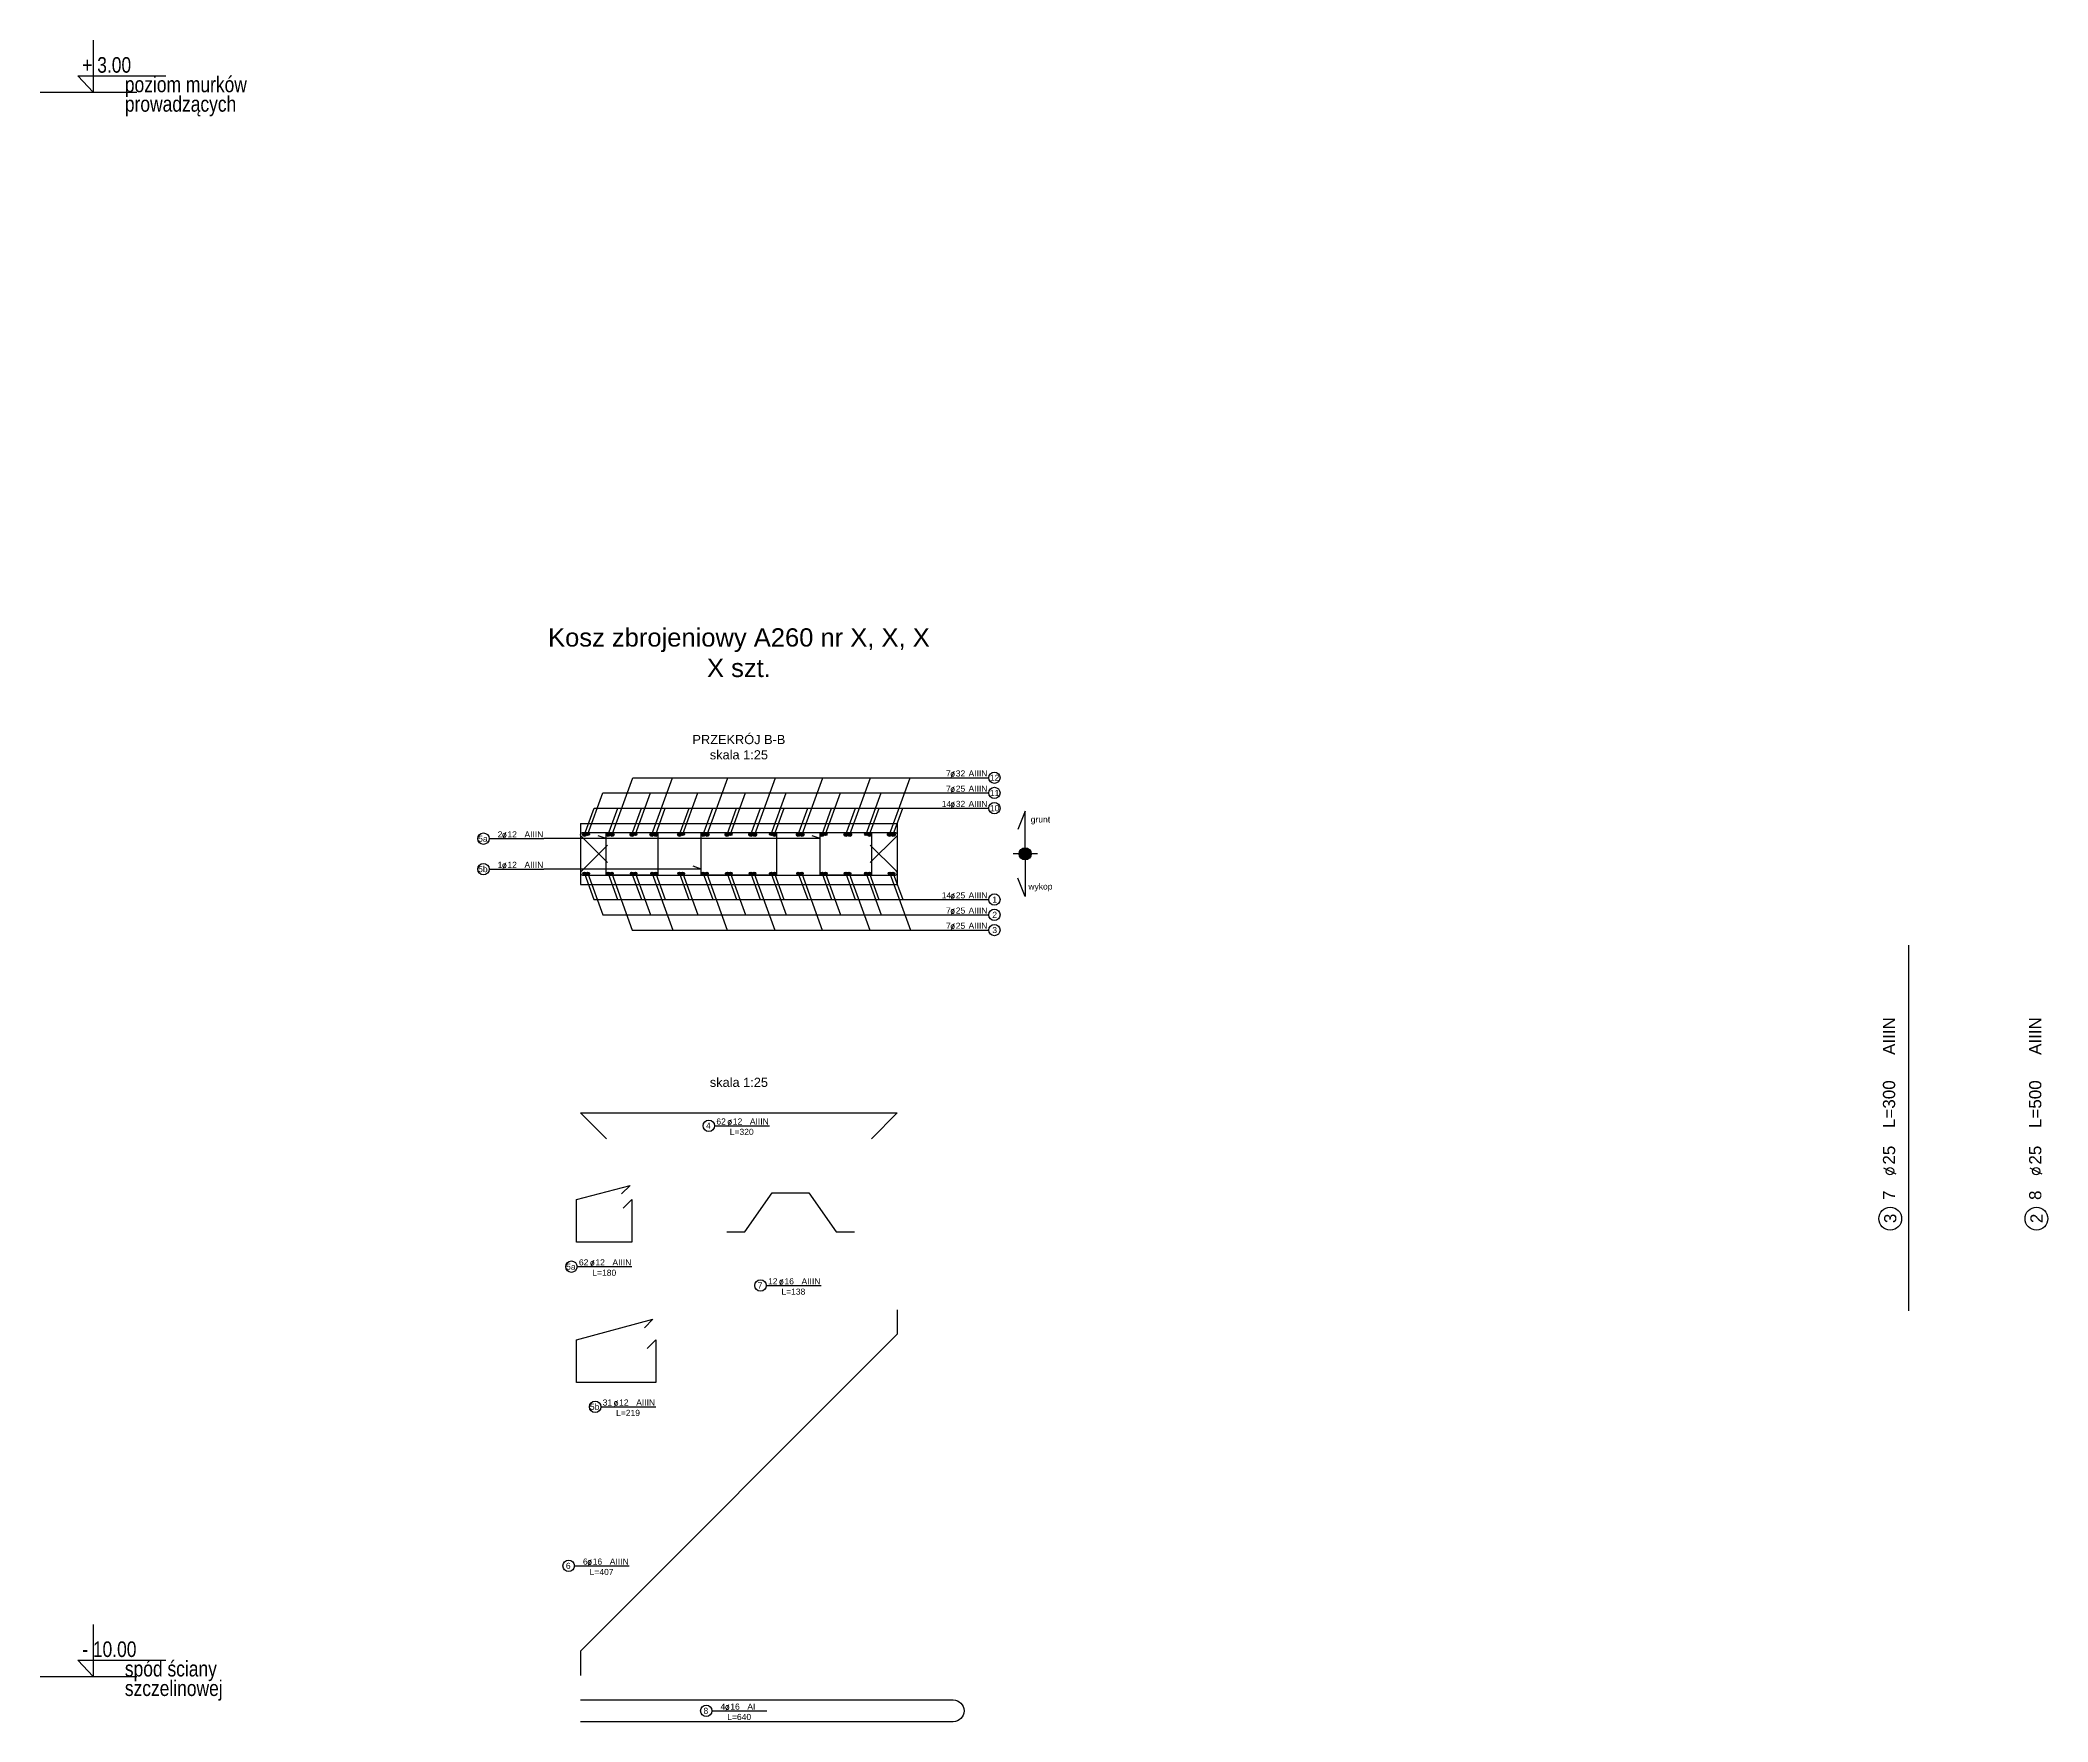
# Model space of a CAD drawing. Extents: x -5033 to 9347, y -16423 to -2430.
# Drawn here: x 536 to 2184, y -12380 to -11000 of the extents above; entities that cross this region are included whole.
import ezdxf
from ezdxf.enums import TextEntityAlignment as Align

# ---------------------------------------------------------------- set-up
doc = ezdxf.new("R2010")
doc.units = 0
doc.header["$MEASUREMENT"] = 0
for name, color, linetype in [('__SOL-KOTY_WYSOKOSCIOWE', 4, 'CONTINUOUS'), ('__SOL-OPISY', 4, 'CONTINUOUS'), ('__SOL-WIDOK', 4, 'CONTINUOUS'), ('__SOL-ZBROJENIE', 3, 'CONTINUOUS')]:
    doc.layers.add(name, color=color, linetype=linetype)
doc.styles.add('ARIAL', font='arial.ttf', dxfattribs={"height": 2.5})
doc.styles.add('SIMPLEX', font='SIMPLEX.SHX', dxfattribs={"width": 0.8})
doc.styles.get("Standard").update_dxf_attribs({"font": 'arial.ttf'})

# ---------------------------------------------------------------- blocks, each defined once
blk = doc.blocks.new('KOTA')
at = {"layer": '__SOL-KOTY_WYSOKOSCIOWE'}
for p, q in [((0, 33.4), (0, 0)), ((-34, 0), (28, 0)), ((0, 0), (-9.9, 10.4)), ((-9.9, 10.4), (46.5, 10.4))]:
    blk.add_line(p, q, dxfattribs=at)
at = {"layer": '__SOL-KOTY_WYSOKOSCIOWE', "style": 'ARIAL', "width": 0.8}
blk.add_attdef('RZEDNA', (500.5, 15.9), '', height=10.4, dxfattribs=at)
blk = doc.blocks.new('OPIS_PRAWY')
at = {"layer": '__SOL-OPISY'}
blk.add_line((0, 0), (90, 0), dxfattribs=at)
blk.add_circle((99.4, 0), 9.36, dxfattribs=at)
at = {"layer": '__SOL-OPISY', "style": 'SIMPLEX', "width": 0.9}
blk.add_text(' %%c ', height=10, dxfattribs=at).set_placement((20.9, 0.5))
at = {"layer": '__SOL-OPISY', "style": 'ARIAL', "width": 0.8}
blk.add_attdef('ILOSC', text='', height=10, dxfattribs=at).set_placement((27.1, 0.1), align=Align.RIGHT)
for tag, p in [('SREDNICA', (35.4, 0.1)), ('STAL', (58.4, 0.5))]:
    blk.add_attdef(tag, p, '', height=10, dxfattribs=at)
for tag, p in [('NUMER', (99.4, 0)), ('DLUGOSC', (52.8, -6.1))]:
    blk.add_attdef(tag, text='', height=10, dxfattribs=at).set_placement(p, align=Align.MIDDLE)
blk = doc.blocks.new('OPIS_LEWY')
at = {"layer": '__SOL-OPISY'}
blk.add_line((-90, 0), (0, 0), dxfattribs=at)
blk.add_circle((-99.4, 0), 9.36, dxfattribs=at)
at = {"layer": '__SOL-OPISY', "style": 'SIMPLEX', "width": 0.9}
blk.add_text(' %%c ', height=10, dxfattribs=at).set_placement((-75, 0.5))
at = {"layer": '__SOL-OPISY', "style": 'ARIAL', "width": 0.8}
for tag, p in [('NUMER', (-99.4, 0)), ('DLUGOSC', (-58.9, -6.6))]:
    blk.add_attdef(tag, text='', height=10, dxfattribs=at).set_placement(p, align=Align.MIDDLE)
blk.add_attdef('ILOSC', text='', height=10, dxfattribs=at).set_placement((-74, 0.1), align=Align.RIGHT)
for tag, p in [('SREDNICA', (-65.8, 0.1)), ('STAL', (-42.7, 0.3))]:
    blk.add_attdef(tag, p, '', height=10, dxfattribs=at)
blk = doc.blocks.new('OPIS_PRET_BEZ_LINII')
at = {"layer": '__SOL-OPISY'}
blk.add_circle((25.7, 0), 9.36, dxfattribs=at)
at = {"layer": '__SOL-OPISY', "style": 'SIMPLEX', "width": 0.9}
blk.add_text(' %%c ', height=10, dxfattribs=at).set_placement((64.7, -4.8), align=Align.CENTER)
at = {"layer": '__SOL-OPISY', "style": 'ARIAL', "width": 0.8}
blk.add_attdef('NUMER', text='', height=10, dxfattribs=at).set_placement((25.7, 0), align=Align.MIDDLE)
blk.add_attdef('ILOSC', text='', height=10, dxfattribs=at).set_placement((56.9, -5.1), align=Align.RIGHT)
for tag, p in [('SREDNICA', (71, -5.1)), ('DLUGOSC', (95.1, -5.2)), ('STAL', (144.7, -5.2))]:
    blk.add_attdef(tag, p, '', height=10, dxfattribs=at)

msp = doc.modelspace()

# ---------------------------------------------------------------- hatches: boundary and pattern name
at = {"layer": '__SOL-OPISY'}
msp.add_hatch(color=256, dxfattribs=at).paths.add_polyline_path([(1350, -11668, 1), (1340, -11668, 1)])
at = {"layer": '__SOL-ZBROJENIE'}
for points in [[(984.85, -11652.1, 1), (981.65, -11652.1, 1)], [(1004.35, -11652.1, 1), (1001.15, -11652.1, 1)], [(1007.55, -11652.1, 1), (1004.35, -11652.1, 1)], [(1023.85, -11652.1, 1), (1020.65, -11652.1, 1)], [(1040.15, -11652.1, 1), (1036.95, -11652.1, 1)], [(1043.35, -11652.1, 1), (1040.15, -11652.1, 1)], [(1062.85, -11652.1, 1), (1059.65, -11652.1, 1)], [(1082.35, -11652.1, 1), (1079.15, -11652.1, 1)], [(1085.55, -11652.1, 1), (1082.35, -11652.1, 1)], [(1101.85, -11652.1, 1), (1098.65, -11652.1, 1)], [(1121.35, -11652.1, 1), (1118.15, -11652.1, 1)], [(1124.55, -11652.1, 1), (1121.35, -11652.1, 1)], [(1140.85, -11652.1, 1), (1137.65, -11652.1, 1)], [(1160.35, -11652.1, 1), (1157.15, -11652.1, 1)], [(1163.55, -11652.1, 1), (1160.35, -11652.1, 1)], [(1179.85, -11652.1, 1), (1176.65, -11652.1, 1)], [(1199.35, -11652.1, 1), (1196.15, -11652.1, 1)], [(1202.55, -11652.1, 1), (1199.35, -11652.1, 1)], [(1218.85, -11652.1, 1), (1215.65, -11652.1, 1)], [(1235.15, -11652.1, 1), (1231.95, -11652.1, 1)], [(1238.35, -11652.1, 1), (1235.15, -11652.1, 1)], [(987.35, -11651.8, 1), (984.85, -11651.8, 1)], [(1026.35, -11651.8, 1), (1023.85, -11651.8, 1)], [(1065.35, -11651.8, 1), (1062.85, -11651.8, 1)], [(1104.35, -11651.8, 1), (1101.85, -11651.8, 1)], [(1137.65, -11651.8, 1), (1135.15, -11651.8, 1)], [(1182.35, -11651.8, 1), (1179.85, -11651.8, 1)], [(1215.65, -11651.8, 1), (1213.15, -11651.8, 1)], [(984.5, -11684.2, 1), (982, -11684.2, 1)], [(987.35, -11684.2, 1), (984.85, -11684.2, 1)], [(1004, -11684.2, 1), (1001.5, -11684.2, 1)], [(1006.85, -11684.2, 1), (1004.35, -11684.2, 1)], [(1023.5, -11684.2, 1), (1021, -11684.2, 1)], [(1026.35, -11684.2, 1), (1023.85, -11684.2, 1)], [(1040.15, -11684.2, 1), (1037.65, -11684.2, 1)], [(1043, -11684.2, 1), (1040.5, -11684.2, 1)], [(1062.5, -11684.2, 1), (1060, -11684.2, 1)], [(1065.35, -11684.2, 1), (1062.85, -11684.2, 1)], [(1082, -11684.2, 1), (1079.5, -11684.2, 1)], [(1084.85, -11684.2, 1), (1082.35, -11684.2, 1)], [(1101.5, -11684.2, 1), (1099, -11684.2, 1)], [(1104.35, -11684.2, 1), (1101.85, -11684.2, 1)], [(1121, -11684.2, 1), (1118.5, -11684.2, 1)], [(1123.85, -11684.2, 1), (1121.35, -11684.2, 1)], [(1137.65, -11684.2, 1), (1135.15, -11684.2, 1)], [(1140.5, -11684.2, 1), (1138, -11684.2, 1)], [(1160, -11684.2, 1), (1157.5, -11684.2, 1)], [(1162.85, -11684.2, 1), (1160.35, -11684.2, 1)], [(1179.5, -11684.2, 1), (1177, -11684.2, 1)], [(1182.35, -11684.2, 1), (1179.85, -11684.2, 1)], [(1199, -11684.2, 1), (1196.5, -11684.2, 1)], [(1201.85, -11684.2, 1), (1199.35, -11684.2, 1)], [(1215.65, -11684.2, 1), (1213.15, -11684.2, 1)], [(1218.5, -11684.2, 1), (1216, -11684.2, 1)], [(1235.15, -11684.2, 1), (1232.65, -11684.2, 1)], [(1238, -11684.2, 1), (1235.5, -11684.2, 1)]]:
    msp.add_hatch(color=256, dxfattribs=at).paths.add_polyline_path(points)

# ---------------------------------------------------------------- linework, layer by layer
at = {"layer": '__SOL-OPISY'}
for p, q in [((1005.95, -11652.1), (1022.91, -11605.5)), ((1022.91, -11605.5), (1270, -11605.5)), ((1038.55, -11652.1), (1055.51, -11605.5)), ((1083.95, -11652.1), (1100.91, -11605.5)), ((1122.95, -11652.1), (1139.91, -11605.5)), ((1161.95, -11652.1), (1178.91, -11605.5)), ((1200.95, -11652.1), (1217.91, -11605.5)), ((1233.55, -11652.1), (1250.51, -11605.5)), ((983.25, -11652.1), (991.11, -11630.5)), ((986.1, -11651.8), (998.38, -11618)), ((991.11, -11630.5), (1270, -11630.5)), ((998.38, -11618), (1270, -11618)), ((1002.75, -11652.1), (1010.61, -11630.5)), ((1022.25, -11652.1), (1030.11, -11630.5)), ((1025.1, -11651.8), (1037.38, -11618)), ((1041.75, -11652.1), (1049.61, -11630.5)), ((1061.25, -11652.1), (1069.11, -11630.5)), ((1064.1, -11651.8), (1076.38, -11618)), ((1080.75, -11652.1), (1088.61, -11630.5)), ((1100.25, -11652.1), (1108.11, -11630.5)), ((1103.1, -11651.8), (1115.38, -11618)), ((1119.75, -11652.1), (1127.61, -11630.5)), ((1136.4, -11651.8), (1148.68, -11618)), ((1139.25, -11652.1), (1147.11, -11630.5)), ((1158.75, -11652.1), (1166.61, -11630.5)), ((1178.25, -11652.1), (1186.11, -11630.5)), ((1181.1, -11651.8), (1193.38, -11618)), ((1197.75, -11652.1), (1205.61, -11630.5)), ((1214.4, -11651.8), (1226.68, -11618)), ((1217.25, -11652.1), (1225.11, -11630.5)), ((1236.75, -11652.1), (1244.61, -11630.5)), ((1345, -11633), (1339, -11648)), ((1345, -11668), (1345, -11633)), ((1176.65, -11655.5), (950, -11655.5)), ((1001.15, -11655.5), (994.57, -11653.1)), ((1176.65, -11655.5), (1170.07, -11653.1)), ((1079.15, -11680.5), (950, -11680.5)), ((1079.15, -11680.5), (1072.57, -11678.1)), ((1355, -11668), (1335, -11668)), ((1345, -11668), (1345, -11703)), ((983.25, -11684.2), (990.98, -11705.5)), ((986.1, -11684.2), (998.38, -11718)), ((1002.75, -11684.2), (1010.48, -11705.5)), ((1005.6, -11684.2), (1022.43, -11730.5)), ((1022.25, -11684.2), (1029.98, -11705.5)), ((1025.1, -11684.2), (1037.38, -11718)), ((1038.9, -11684.2), (1055.73, -11730.5)), ((1041.75, -11684.2), (1049.48, -11705.5)), ((1061.25, -11684.2), (1068.98, -11705.5)), ((1064.1, -11684.2), (1076.38, -11718)), ((1080.75, -11684.2), (1088.48, -11705.5)), ((1083.6, -11684.2), (1100.43, -11730.5)), ((1100.25, -11684.2), (1107.98, -11705.5)), ((1103.1, -11684.2), (1115.38, -11718)), ((1119.75, -11684.2), (1127.48, -11705.5)), ((1122.6, -11684.2), (1139.43, -11730.5)), ((1136.4, -11684.2), (1148.68, -11718)), ((1139.25, -11684.2), (1146.98, -11705.5)), ((1158.75, -11684.2), (1166.48, -11705.5)), ((1161.6, -11684.2), (1178.43, -11730.5)), ((1178.25, -11684.2), (1185.98, -11705.5)), ((1181.1, -11684.2), (1193.38, -11718)), ((1197.75, -11684.2), (1205.48, -11705.5)), ((1200.6, -11684.2), (1217.43, -11730.5)), ((1214.4, -11684.2), (1226.68, -11718)), ((1217.25, -11684.2), (1224.98, -11705.5)), ((1233.9, -11684.2), (1250.73, -11730.5)), ((1236.75, -11684.2), (1244.48, -11705.5)), ((1345, -11703), (1339, -11688)), ((990.98, -11705.5), (1270, -11705.5)), ((998.38, -11718), (1270, -11718)), ((1022.43, -11730.5), (1270, -11730.5))]:
    msp.add_line(p, q, dxfattribs=at)
msp.add_circle((1345, -11668), 5, dxfattribs=at)
at = {"layer": '__SOL-WIDOK'}
for p, q in [((980, -11643), (980, -11693)), ((980, -11643), (1240, -11643)), ((1240, -11643), (1240, -11693)), ((980, -11693), (1240, -11693))]:
    msp.add_line(p, q, dxfattribs=at)
at = {"layer": '__SOL-ZBROJENIE'}
msp.add_line((2070, -11743), (2070, -12043), dxfattribs=at)
for points in [[(1002.21, -11675.2), (981, -11654, -0.7), (981.5, -11650.5), (1238.5, -11650.5, -0.7), (1239, -11654), (1217.79, -11675.2)], [(1002.21, -11675.2), (981, -11654, -0.7), (981.5, -11650.5), (1238.5, -11650.5, -0.7), (1239, -11654), (1217.79, -11675.2)], [(1002.21, -11660.8), (981, -11682, 0.7), (981.5, -11685.5), (1238.5, -11685.5, 0.7), (1239, -11682), (1217.79, -11660.8)], [(1002.21, -11660.8), (981, -11682, 0.7), (981.5, -11685.5), (1238.5, -11685.5, 0.7), (1239, -11682), (1217.79, -11660.8)], [(980, -12362.2), (1285.86, -12362.2, -1), (1285.86, -12380.2), (980, -12380.2)]]:
    msp.add_lwpolyline(points, format="xyb", dxfattribs=at)
for points in [[(1001.65, -11650.5), (1042.85, -11650.5, -0.414214), (1043.35, -11651), (1043.35, -11685, -0.414214), (1042.85, -11685.5), (1001.65, -11685.5, -0.414214), (1001.15, -11685), (1001.15, -11651, -0.414214)], [(1079.65, -11650.5), (1140.35, -11650.5, -0.414214), (1140.85, -11651), (1140.85, -11685, -0.414214), (1140.35, -11685.5), (1079.65, -11685.5, -0.414214), (1079.15, -11685), (1079.15, -11651, -0.414214)], [(1177.15, -11650.5), (1218.35, -11650.5, -0.414214), (1218.85, -11651), (1218.85, -11685, -0.414214), (1218.35, -11685.5), (1177.15, -11685.5, -0.414214), (1176.65, -11685), (1176.65, -11651, -0.414214)]]:
    msp.add_lwpolyline(points, format="xyb", close=True, dxfattribs=at)
for points in [[(1001.21, -11901.7), (980, -11880.5), (1240, -11880.5), (1218.79, -11901.7)], [(1015.13, -11958.8), (1022.2, -11951.7), (1022.2, -11986.7), (976.8, -11986.7), (976.8, -11951.7), (1020.65, -11940), (1013.58, -11947)], [(1100, -11978.2), (1115, -11978.2), (1137.41, -11946.2), (1167.41, -11946.2), (1189.81, -11978.2), (1204.81, -11978.2)], [(1240, -12042.2), (1240, -12062.2), (980, -12322.2), (980, -12342.2)], [(1034.63, -12073.8), (1041.7, -12066.7), (1041.7, -12101.7), (976.8, -12101.7), (976.8, -12066.7), (1039.49, -12049.9), (1032.42, -12057)]]:
    msp.add_lwpolyline(points, dxfattribs=at)
for centre, radius in [((983.25, -11652.1), 1.6), ((1002.75, -11652.1), 1.6), ((1005.95, -11652.1), 1.6), ((1022.25, -11652.1), 1.6), ((1038.55, -11652.1), 1.6), ((1041.75, -11652.1), 1.6), ((1061.25, -11652.1), 1.6), ((1080.75, -11652.1), 1.6), ((1083.95, -11652.1), 1.6), ((1100.25, -11652.1), 1.6), ((1119.75, -11652.1), 1.6), ((1122.95, -11652.1), 1.6), ((1139.25, -11652.1), 1.6), ((1158.75, -11652.1), 1.6), ((1161.95, -11652.1), 1.6), ((1178.25, -11652.1), 1.6), ((1197.75, -11652.1), 1.6), ((1200.95, -11652.1), 1.6), ((1217.25, -11652.1), 1.6), ((1233.55, -11652.1), 1.6), ((1236.75, -11652.1), 1.6), ((986.1, -11651.8), 1.25), ((1025.1, -11651.8), 1.25), ((1064.1, -11651.8), 1.25), ((1103.1, -11651.8), 1.25), ((1136.4, -11651.8), 1.25), ((1181.1, -11651.8), 1.25), ((1214.4, -11651.8), 1.25), ((983.25, -11684.2), 1.25), ((986.1, -11684.2), 1.25), ((1002.75, -11684.2), 1.25), ((1005.6, -11684.2), 1.25), ((1022.25, -11684.2), 1.25), ((1025.1, -11684.2), 1.25), ((1038.9, -11684.2), 1.25), ((1041.75, -11684.2), 1.25), ((1061.25, -11684.2), 1.25), ((1064.1, -11684.2), 1.25), ((1080.75, -11684.2), 1.25), ((1083.6, -11684.2), 1.25), ((1100.25, -11684.2), 1.25), ((1103.1, -11684.2), 1.25), ((1119.75, -11684.2), 1.25), ((1122.6, -11684.2), 1.25), ((1136.4, -11684.2), 1.25), ((1139.25, -11684.2), 1.25), ((1158.75, -11684.2), 1.25), ((1161.6, -11684.2), 1.25), ((1178.25, -11684.2), 1.25), ((1181.1, -11684.2), 1.25), ((1197.75, -11684.2), 1.25), ((1200.6, -11684.2), 1.25), ((1214.4, -11684.2), 1.25), ((1217.25, -11684.2), 1.25), ((1233.9, -11684.2), 1.25), ((1236.75, -11684.2), 1.25)]:
    msp.add_circle(centre, radius, dxfattribs=at)

# ---------------------------------------------------------------- block references
at = {"layer": '__SOL-KOTY_WYSOKOSCIOWE'}
ref = msp.add_blockref('KOTA', (580, -11043), dxfattribs=dict(at, xscale=1.28, yscale=1.28, zscale=1.28))
ref.add_attrib('RZEDNA', '+ 3.00', (571, -11027), dxfattribs={"height": 12.8, "style": 'ARIAL', "width": 0.8})
ref.add_attrib('OPIS1', 'poziom murków', (606, -11043), dxfattribs={"height": 12.8, "style": 'ARIAL', "width": 0.8})
ref.add_attrib('OPIS2', 'prowadzących', (606, -11059), dxfattribs={"height": 12.8, "style": 'ARIAL', "width": 0.8})
ref = msp.add_blockref('KOTA', (580, -12343), dxfattribs=dict(at, xscale=1.28, yscale=1.28, zscale=1.28))
ref.add_attrib('RZEDNA', '- 10.00', (571, -12327), dxfattribs={"height": 12.8, "style": 'ARIAL', "width": 0.8})
ref.add_attrib('OPIS1', 'spód ściany', (606, -12343), dxfattribs={"height": 12.8, "style": 'ARIAL', "width": 0.8})
ref.add_attrib('OPIS2', 'szczelinowej', (606, -12359), dxfattribs={"height": 12.8, "style": 'ARIAL', "width": 0.8})
at = {"layer": '__SOL-OPISY'}
ref = msp.add_blockref('OPIS_PRAWY', (1270, -11605.5), dxfattribs=dict(at, xscale=0.5, yscale=0.5, zscale=0.5))
ref.add_attrib('ILOSC', '7', (1280, -11604.5), dxfattribs={"height": 5, "style": 'ARIAL'})
ref.add_attrib('SREDNICA', '32', (1288, -11604.5), dxfattribs={"height": 5, "style": 'ARIAL'})
ref.add_attrib('STAL', 'AIIIN', (1298.5, -11604.5), dxfattribs={"height": 5, "style": 'ARIAL'})
ref.add_attrib('NUMER', '12', (1316, -11608), dxfattribs={"height": 5, "style": 'ARIAL'})
ref = msp.add_blockref('OPIS_PRAWY', (1270, -11618), dxfattribs=dict(at, xscale=0.5, yscale=0.5, zscale=0.5))
ref.add_attrib('ILOSC', '7', (1280, -11617), dxfattribs={"height": 5, "style": 'ARIAL'})
ref.add_attrib('SREDNICA', '25', (1288, -11617), dxfattribs={"height": 5, "style": 'ARIAL'})
ref.add_attrib('STAL', 'AIIIN', (1298.5, -11617), dxfattribs={"height": 5, "style": 'ARIAL'})
ref.add_attrib('NUMER', '11', (1316, -11620.5), dxfattribs={"height": 5, "style": 'ARIAL'})
ref = msp.add_blockref('OPIS_PRAWY', (1270, -11630.5), dxfattribs=dict(at, xscale=0.5, yscale=0.5, zscale=0.5))
ref.add_attrib('ILOSC', '14', (1276.5, -11629.5), dxfattribs={"height": 5, "style": 'ARIAL'})
ref.add_attrib('SREDNICA', '32', (1288, -11629.5), dxfattribs={"height": 5, "style": 'ARIAL'})
ref.add_attrib('STAL', 'AIIIN', (1298.5, -11629.5), dxfattribs={"height": 5, "style": 'ARIAL'})
ref.add_attrib('NUMER', '10', (1316, -11633), dxfattribs={"height": 5, "style": 'ARIAL'})
ref = msp.add_blockref('OPIS_LEWY', (950, -11655.5), dxfattribs=dict(at, xscale=0.5, yscale=0.5, zscale=0.5))
ref.add_attrib('ILOSC', '2', (912, -11654.5), dxfattribs={"height": 5, "style": 'ARIAL'})
ref.add_attrib('SREDNICA', '12', (920, -11654.5), dxfattribs={"height": 5, "style": 'ARIAL'})
ref.add_attrib('STAL', 'AIIIN', (934, -11654.5), dxfattribs={"height": 5, "style": 'ARIAL'})
ref.add_attrib('NUMER', '5a', (896, -11658), dxfattribs={"height": 5, "style": 'ARIAL'})
ref = msp.add_blockref('OPIS_LEWY', (950, -11680.5), dxfattribs=dict(at, xscale=0.5, yscale=0.5, zscale=0.5))
ref.add_attrib('ILOSC', '1', (912, -11679.5), dxfattribs={"height": 5, "style": 'ARIAL'})
ref.add_attrib('SREDNICA', '12', (920, -11679.5), dxfattribs={"height": 5, "style": 'ARIAL'})
ref.add_attrib('STAL', 'AIIIN', (934, -11679.5), dxfattribs={"height": 5, "style": 'ARIAL'})
ref.add_attrib('NUMER', '5b', (896, -11683), dxfattribs={"height": 5, "style": 'ARIAL'})
ref = msp.add_blockref('OPIS_PRAWY', (1270, -11705.5), dxfattribs=dict(at, xscale=0.5, yscale=0.5, zscale=0.5))
ref.add_attrib('ILOSC', '14', (1276.5, -11704.5), dxfattribs={"height": 5, "style": 'ARIAL'})
ref.add_attrib('SREDNICA', '25', (1288, -11704.5), dxfattribs={"height": 5, "style": 'ARIAL'})
ref.add_attrib('STAL', 'AIIIN', (1298.5, -11704.5), dxfattribs={"height": 5, "style": 'ARIAL'})
ref.add_attrib('NUMER', '1', (1318, -11708), dxfattribs={"height": 5, "style": 'ARIAL'})
ref = msp.add_blockref('OPIS_PRAWY', (1270, -11718), dxfattribs=dict(at, xscale=0.5, yscale=0.5, zscale=0.5))
ref.add_attrib('ILOSC', '7', (1280, -11717), dxfattribs={"height": 5, "style": 'ARIAL'})
ref.add_attrib('SREDNICA', '25', (1288, -11717), dxfattribs={"height": 5, "style": 'ARIAL'})
ref.add_attrib('STAL', 'AIIIN', (1298.5, -11717), dxfattribs={"height": 5, "style": 'ARIAL'})
ref.add_attrib('NUMER', '2', (1318, -11720.5), dxfattribs={"height": 5, "style": 'ARIAL'})
ref = msp.add_blockref('OPIS_PRAWY', (1270, -11730.5), dxfattribs=dict(at, xscale=0.5, yscale=0.5, zscale=0.5))
ref.add_attrib('ILOSC', '7', (1280, -11729.5), dxfattribs={"height": 5, "style": 'ARIAL'})
ref.add_attrib('SREDNICA', '25', (1288, -11729.5), dxfattribs={"height": 5, "style": 'ARIAL'})
ref.add_attrib('STAL', 'AIIIN', (1298.5, -11729.5), dxfattribs={"height": 5, "style": 'ARIAL'})
ref.add_attrib('NUMER', '3', (1318, -11733), dxfattribs={"height": 5, "style": 'ARIAL'})
ref = msp.add_blockref('OPIS_PRET_BEZ_LINII', (2055, -11993), dxfattribs=dict(at, rotation=90))
ref.add_attrib('NUMER', '3', (2060, -11971), dxfattribs={"height": 10, "rotation": 90, "style": 'ARIAL'})
ref.add_attrib('ILOSC', '7', (2059, -11952), dxfattribs={"height": 10, "rotation": 90, "style": 'ARIAL'})
ref.add_attrib('SREDNICA', '25', (2059, -11923), dxfattribs={"height": 10, "rotation": 90, "style": 'ARIAL'})
ref.add_attrib('DLUGOSC', 'L=300', (2059, -11893), dxfattribs={"height": 10, "rotation": 90, "style": 'ARIAL'})
ref.add_attrib('STAL', 'AIIIN', (2059, -11833), dxfattribs={"height": 10, "rotation": 90, "style": 'ARIAL'})
ref = msp.add_blockref('OPIS_PRET_BEZ_LINII', (2175, -11993), dxfattribs=dict(at, rotation=90))
ref.add_attrib('NUMER', '2', (2180, -11971), dxfattribs={"height": 10, "rotation": 90, "style": 'ARIAL'})
ref.add_attrib('ILOSC', '8', (2179, -11952), dxfattribs={"height": 10, "rotation": 90, "style": 'ARIAL'})
ref.add_attrib('SREDNICA', '25', (2179, -11923), dxfattribs={"height": 10, "rotation": 90, "style": 'ARIAL'})
ref.add_attrib('DLUGOSC', 'L=500', (2179, -11893), dxfattribs={"height": 10, "rotation": 90, "style": 'ARIAL'})
ref.add_attrib('STAL', 'AIIIN', (2179, -11833), dxfattribs={"height": 10, "rotation": 90, "style": 'ARIAL'})
ref = msp.add_blockref('OPIS_LEWY', (1135, -11891.1), dxfattribs=dict(at, xscale=0.5, yscale=0.5, zscale=0.5))
ref.add_attrib('ILOSC', '62', (1091.5, -11890.1), dxfattribs={"height": 5, "style": 'ARIAL'})
ref.add_attrib('SREDNICA', '12', (1105, -11890.1), dxfattribs={"height": 5, "style": 'ARIAL'})
ref.add_attrib('DLUGOSC', 'L=320', (1102.5, -11898.6), dxfattribs={"height": 5, "style": 'ARIAL'})
ref.add_attrib('STAL', 'AIIIN', (1119, -11890.1), dxfattribs={"height": 5, "style": 'ARIAL'})
ref.add_attrib('NUMER', '4', (1083, -11893.6), dxfattribs={"height": 5, "style": 'ARIAL'})
ref = msp.add_blockref('OPIS_LEWY', (1022.2, -12006.7), dxfattribs=dict(at, xscale=0.5, yscale=0.5, zscale=0.5))
ref.add_attrib('ILOSC', '62', (978.7, -12005.7), dxfattribs={"height": 5, "style": 'ARIAL'})
ref.add_attrib('SREDNICA', '12', (992.2, -12005.7), dxfattribs={"height": 5, "style": 'ARIAL'})
ref.add_attrib('DLUGOSC', 'L=180', (989.7, -12014.2), dxfattribs={"height": 5, "style": 'ARIAL'})
ref.add_attrib('STAL', 'AIIIN', (1006.2, -12005.7), dxfattribs={"height": 5, "style": 'ARIAL'})
ref.add_attrib('NUMER', '5a', (968.2, -12009.2), dxfattribs={"height": 5, "style": 'ARIAL'})
ref = msp.add_blockref('OPIS_LEWY', (1177.41, -12022.2), dxfattribs=dict(at, xscale=0.5, yscale=0.5, zscale=0.5))
ref.add_attrib('ILOSC', '12', (1133.91, -12021.2), dxfattribs={"height": 5, "style": 'ARIAL'})
ref.add_attrib('SREDNICA', '16', (1147.41, -12021.2), dxfattribs={"height": 5, "style": 'ARIAL'})
ref.add_attrib('DLUGOSC', 'L=138', (1144.91, -12029.7), dxfattribs={"height": 5, "style": 'ARIAL'})
ref.add_attrib('STAL', 'AIIIN', (1161.41, -12021.2), dxfattribs={"height": 5, "style": 'ARIAL'})
ref.add_attrib('NUMER', '7', (1125.41, -12024.7), dxfattribs={"height": 5, "style": 'ARIAL'})
ref = msp.add_blockref('OPIS_LEWY', (1041.7, -12121.7), dxfattribs=dict(at, xscale=0.5, yscale=0.5, zscale=0.5))
ref.add_attrib('ILOSC', '31', (998.2, -12120.7), dxfattribs={"height": 5, "style": 'ARIAL'})
ref.add_attrib('SREDNICA', '12', (1011.7, -12120.7), dxfattribs={"height": 5, "style": 'ARIAL'})
ref.add_attrib('DLUGOSC', 'L=219', (1009.2, -12129.2), dxfattribs={"height": 5, "style": 'ARIAL'})
ref.add_attrib('STAL', 'AIIIN', (1025.7, -12120.7), dxfattribs={"height": 5, "style": 'ARIAL'})
ref.add_attrib('NUMER', '5b', (987.7, -12124.2), dxfattribs={"height": 5, "style": 'ARIAL'})
ref = msp.add_blockref('OPIS_LEWY', (1020, -12252.2), dxfattribs=dict(at, xscale=0.5, yscale=0.5, zscale=0.5))
ref.add_attrib('ILOSC', '6', (982, -12251.2), dxfattribs={"height": 5, "style": 'ARIAL'})
ref.add_attrib('SREDNICA', '16', (990, -12251.2), dxfattribs={"height": 5, "style": 'ARIAL'})
ref.add_attrib('DLUGOSC', 'L=407', (987.5, -12259.7), dxfattribs={"height": 5, "style": 'ARIAL'})
ref.add_attrib('STAL', 'AIIIN', (1004, -12251.2), dxfattribs={"height": 5, "style": 'ARIAL'})
ref.add_attrib('NUMER', '6', (968, -12254.7), dxfattribs={"height": 5, "style": 'ARIAL'})
ref = msp.add_blockref('OPIS_LEWY', (1132.93, -12371.2), dxfattribs=dict(at, xscale=0.5, yscale=0.5, zscale=0.5))
ref.add_attrib('ILOSC', '4', (1094.93, -12370.2), dxfattribs={"height": 5, "style": 'ARIAL'})
ref.add_attrib('SREDNICA', '16', (1102.93, -12370.2), dxfattribs={"height": 5, "style": 'ARIAL'})
ref.add_attrib('DLUGOSC', 'L=640', (1100.43, -12378.7), dxfattribs={"height": 5, "style": 'ARIAL'})
ref.add_attrib('STAL', 'AI', (1116.93, -12370.2), dxfattribs={"height": 5, "style": 'ARIAL'})
ref.add_attrib('NUMER', '8', (1080.93, -12373.7), dxfattribs={"height": 5, "style": 'ARIAL'})

# ---------------------------------------------------------------- texts
at = {"layer": '__SOL-OPISY', "width": 2500, "attachment_point": 5}
for s, insert, char_height in [('Kosz zbrojeniowy A260 nr X, X, X\\PX szt.\\P', (1110, -11503), 15), ('PRZEKRÓJ B-B\\Pskala 1:25\\P', (1110, -11580.5), 7.5), ('grunt\\P', (1357.5, -11640.5), 5), ('wykop\\P', (1357.5, -11695.5), 5), ('skala 1:25\\P', (1110, -11855.5), 7.5)]:
    msp.add_mtext(s, dxfattribs=dict(at, insert=insert, char_height=char_height))

doc.saveas('drawing.dxf')
